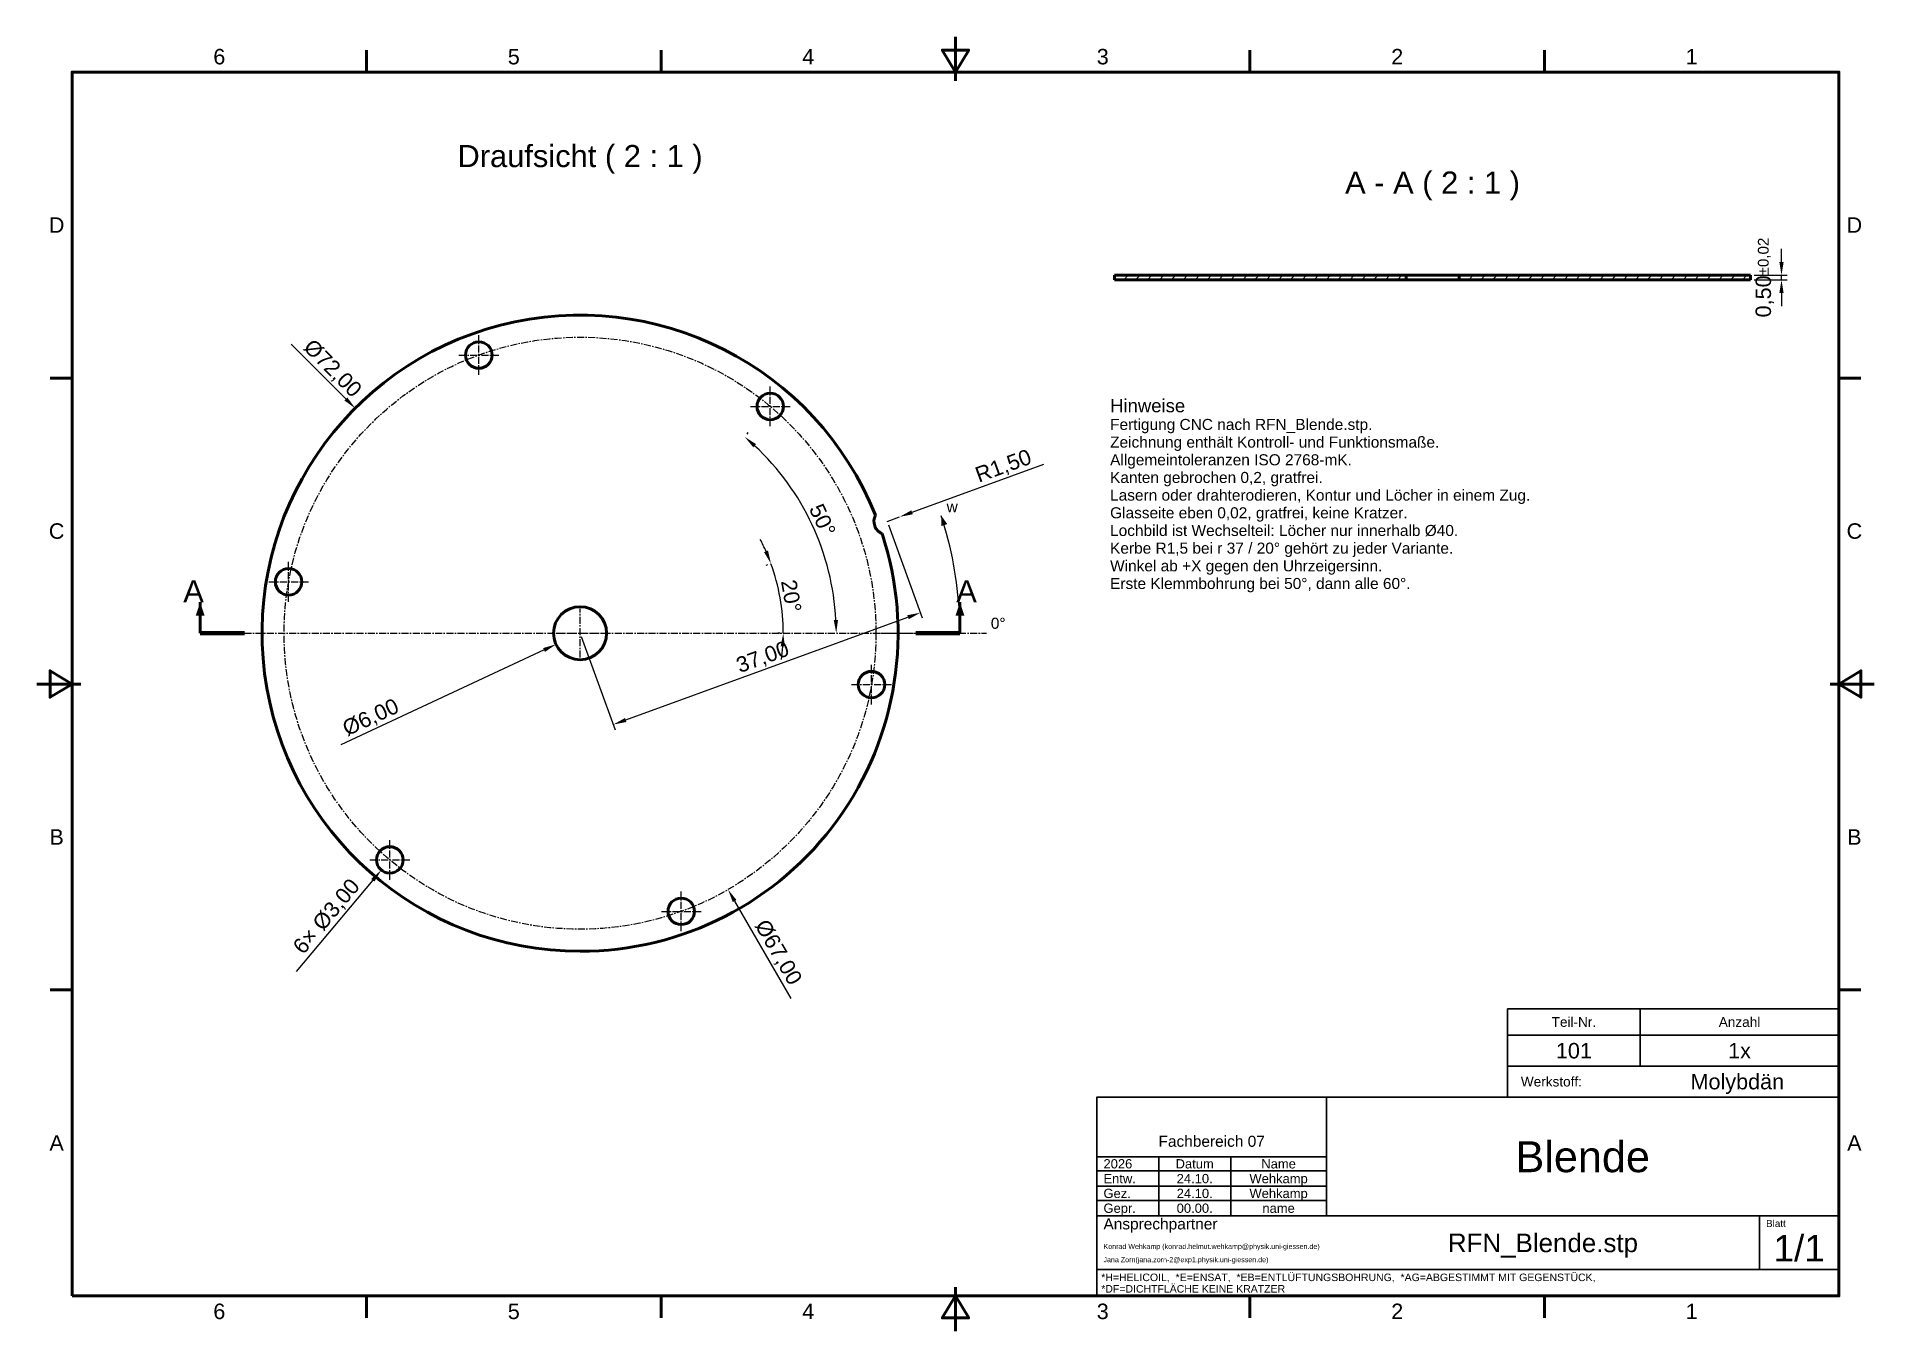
# Model space of a CAD drawing. Header units: millimetres. Extents: x 2 to 418, y 2 to 295.
import ezdxf
from ezdxf.enums import TextEntityAlignment as Align

# ---------------------------------------------------------------- set-up
doc = ezdxf.new("R2010")
doc.units = ezdxf.units.MM
doc.linetypes.add('CENTER2', pattern=[2.541, 1.587, -0.318, 0.318, -0.318])
for name, color, linetype, lineweight in [('BEMASSUNG', 7, 'Continuous', 18), ('MITTELLINIE', 7, 'CENTER2', 18), ('RAHMEN', 7, 'Continuous', 50), ('SCHNITTLINIE', 7, 'Continuous', 50), ('SCHRAFFUR', 7, 'Continuous', 18), ('SCHRIFTFELD', 7, 'Continuous', 25), ('SICHTKANTE', 7, 'Continuous', 50), ('TEXT', 7, 'Continuous', 18)]:
    doc.layers.add(name, color=color, linetype=linetype, lineweight=lineweight)
doc.styles.add('ISO', font='arial.ttf')
doc.dimstyles.new('RFN', dxfattribs={"dimtxt": 3.5, "dimasz": 3, "dimexe": 1.25, "dimexo": 0.8, "dimgap": 0.8, "dimtad": 1, "dimzin": 0, "dimtxsty": 'ISO', "dimcen": 0, "dimclrd": 7, "dimclre": 7, "dimclrt": 7, "dimadec": 1, "dimazin": 3, "dimtfac": 1, "dimtmove": 0, "dimatfit": 3, "dimtolj": 1, "dimtzin": 0, "dimlwd": 18, "dimlwe": 18})

# ---------------------------------------------------------------- blocks, each defined once
blk = doc.blocks.new('_CLOSEDFILLED')
at = {"color": 0, "linetype": 'BYBLOCK'}
blk.add_solid([(-1, 0.16), (0, 0), (-1, -0.16)], dxfattribs=at)
blk = doc.blocks.new('*D8')
at = {"color": 7, "lineweight": 18}
for p, q in [((162.8, 205.04), (163.09, 205.39)), ((183.8, 160), (184.25, 160))]:
    blk.add_line(p, q, dxfattribs=at)
at = {"layer": 'BEMASSUNG', "color": 7, "lineweight": 18}
blk.add_arc((125, 160), 58, 2.9636, 47.0364, dxfattribs=at)
at = {"layer": 'Defpoints'}
for p in [(162.28, 204.43), (177.57, 184.51), (125, 160), (183, 160)]:
    blk.add_point(p, dxfattribs=at)
at = {"layer": 'BEMASSUNG', "color": 7, "xscale": 3, "yscale": 3}
for p, rotation in [((162.28, 204.43), 138.5182125987996), ((183, 160), 271.4817874012004)]:
    blk.add_blockref('_CLOSEDFILLED', p, dxfattribs=dict(at, rotation=rotation))
at = {"layer": 'BEMASSUNG', "color": 7, "insert": (179.88, 185.59), "char_height": 3.5, "attachment_point": 5, "rotation": 295, "style": 'ISO'}
blk.add_mtext('50°', dxfattribs=at)

msp = doc.modelspace()

# ---------------------------------------------------------------- hatches: boundary and pattern name
at = {"layer": 'SCHRAFFUR'}
h = msp.add_hatch(dxfattribs=at)
h.set_pattern_fill('ANSI31', scale=0.6)
h.paths.add_polyline_path([(246, 241), (246, 240), (246, 241), (312, 241), (312, 240), (246, 240)])
h = msp.add_hatch(dxfattribs=at)
h.set_pattern_fill('ANSI31', scale=0.6)
h.paths.add_polyline_path([(324, 240), (390, 240), (324, 240), (324, 241), (390, 241), (390, 240)])

# ---------------------------------------------------------------- linework, layer by layer
at = {"layer": 'BEMASSUNG'}
msp.add_arc((125, 160), 86, 3, 18, dxfattribs=at)
msp.add_solid([(206.791, 186.575), (208.136, 184.699), (206.805, 184.267)], dxfattribs=at)
at = {"layer": 'MITTELLINIE'}
for p, q in [((102.085, 218.459), (102.085, 227.459)), ((97.585, 222.959), (106.585, 222.959)), ((168.067, 206.825), (168.067, 215.825)), ((163.567, 211.325), (172.567, 211.325)), ((59.018, 167.134), (59.018, 176.134)), ((54.518, 171.634), (63.518, 171.634)), ((125, 154.5), (125, 165.5)), ((49, 160), (201, 160)), ((119.5, 160), (130.5, 160)), ((193, 160), (217, 160)), ((190.982, 143.866), (190.982, 152.866)), ((186.482, 148.366), (195.482, 148.366)), ((81.933, 104.175), (81.933, 113.175)), ((77.433, 108.675), (86.433, 108.675)), ((147.915, 92.541), (147.915, 101.541)), ((143.415, 97.041), (152.415, 97.041))]:
    msp.add_line(p, q, dxfattribs=at)
msp.add_circle((125, 160), 67, dxfattribs=at)
at = {"layer": 'RAHMEN'}
for p, q in [((76.667, 287), (76.667, 292)), ((143.333, 287), (143.333, 292)), ((210, 295), (210, 285)), ((210, 287), (210, 292)), ((276.667, 287), (276.667, 292)), ((343.333, 287), (343.333, 292)), ((10, 217.75), (5, 217.75)), ((410, 217.75), (415, 217.75)), ((2, 148.5), (12, 148.5)), ((10, 148.5), (5, 148.5)), ((418, 148.5), (408, 148.5)), ((410, 148.5), (415, 148.5)), ((10, 79.25), (5, 79.25)), ((410, 79.25), (415, 79.25)), ((76.667, 10), (76.667, 5)), ((143.333, 10), (143.333, 5)), ((210, 2), (210, 12)), ((210, 10), (210, 5)), ((276.667, 10), (276.667, 5)), ((343.333, 10), (343.333, 5))]:
    msp.add_line(p, q, dxfattribs=at)
for points in [[(210, 287), (213, 292), (207, 292)], [(10, 10), (410, 10), (410, 287), (10, 287)], [(10, 148.5), (5, 151.5), (5, 145.5)], [(410, 148.5), (415, 145.5), (415, 151.5)], [(210, 10), (207, 5), (213, 5)]]:
    msp.add_lwpolyline(points, close=True, dxfattribs=at)
at = {"layer": 'SCHNITTLINIE'}
for p, q in [((39, 160), (39, 167)), ((211, 160), (211, 167))]:
    msp.add_line(p, q, dxfattribs=at)
at = {"layer": 'SCHNITTLINIE', "lineweight": 70}
for p, q in [((49, 160), (39, 160)), ((201, 160), (211, 160))]:
    msp.add_line(p, q, dxfattribs=at)
at = {"layer": 'SCHNITTLINIE'}
for points in [[(39, 167), (40, 164), (38, 164)], [(211, 167), (212, 164), (210, 164)]]:
    msp.add_solid(points, dxfattribs=at)
at = {"layer": 'SCHRIFTFELD'}
for p, q in [((335, 75), (410, 75)), ((335, 75), (335, 55)), ((365, 75), (365, 62)), ((335, 69), (410, 69)), ((335, 62), (410, 62)), ((294, 55), (294, 28.1)), ((242, 41.5), (294, 41.5)), ((242, 38.3), (294, 38.3)), ((256, 41.5), (256, 28.1)), ((272.3, 41.5), (272.3, 28.1)), ((242, 34.8), (294, 34.8)), ((242, 31.6), (294, 31.6)), ((242, 28.1), (410, 28.1)), ((392, 28.1), (392, 16)), ((242, 16), (410, 16))]:
    msp.add_line(p, q, dxfattribs=at)
msp.add_lwpolyline([(242, 10), (410, 10), (410, 55), (242, 55)], close=True, dxfattribs=at)
at = {"layer": 'SICHTKANTE'}
for p, q in [((246, 240), (246, 241)), ((246, 241), (312, 241)), ((246, 240), (312, 240)), ((312, 240), (312, 241)), ((324, 241), (390, 241)), ((324, 240), (324, 241)), ((324, 240), (390, 240)), ((390, 240), (390, 241))]:
    msp.add_line(p, q, dxfattribs=at)
for points in [[(324, 241), (323.956, 241), (323.912, 241), (323.868, 241), (323.776, 241), (323.646, 241), (323.517, 241), (323.376, 241), (323.168, 241), (322.959, 241), (322.751, 241), (322.493, 241), (322.216, 241), (321.939, 241), (321.646, 241), (321.314, 241), (320.983, 241), (320.651, 241), (320.286, 241), (319.916, 241), (319.546, 241), (319.168, 241), (318.779, 241), (318.389, 241), (318, 241), (317.611, 241), (317.221, 241), (316.832, 241), (316.454, 241), (316.084, 241), (315.714, 241), (315.349, 241), (315.017, 241), (314.686, 241), (314.354, 241), (314.061, 241), (313.784, 241), (313.507, 241), (313.249, 241), (313.041, 241), (312.832, 241), (312.624, 241), (312.483, 241), (312.354, 241), (312.224, 241), (312.132, 241), (312.088, 241), (312.044, 241), (312, 241)], [(324, 240), (323.956, 240), (323.912, 240), (323.868, 240), (323.776, 240), (323.646, 240), (323.517, 240), (323.376, 240), (323.168, 240), (322.959, 240), (322.751, 240), (322.493, 240), (322.216, 240), (321.939, 240), (321.646, 240), (321.314, 240), (320.983, 240), (320.651, 240), (320.286, 240), (319.916, 240), (319.546, 240), (319.168, 240), (318.779, 240), (318.389, 240), (318, 240), (317.611, 240), (317.221, 240), (316.832, 240), (316.454, 240), (316.084, 240), (315.714, 240), (315.349, 240), (315.017, 240), (314.686, 240), (314.354, 240), (314.061, 240), (313.784, 240), (313.507, 240), (313.249, 240), (313.041, 240), (312.832, 240), (312.624, 240), (312.483, 240), (312.354, 240), (312.224, 240), (312.132, 240), (312.088, 240), (312.044, 240), (312, 240)]]:
    msp.add_lwpolyline(points, dxfattribs=at)
for centre, radius in [((102.085, 222.959), 3), ((168.067, 211.325), 3), ((59.018, 171.634), 3), ((125, 160), 6), ((190.982, 148.366), 3), ((81.933, 108.675), 3), ((147.915, 97.041), 3)]:
    msp.add_circle(centre, radius, dxfattribs=at)
for centre, radius, start, end in [((125, 160), 72, 21.75526, 270), ((194.537, 185.309), 3, 152.68194, 247.31806), ((125, 160), 72, 270, 18.24474)]:
    msp.add_arc(centre, radius, start, end, dxfattribs=at)

# ---------------------------------------------------------------- texts
at = {"layer": 'RAHMEN', "style": 'ISO'}
for s, p in [('6', (43.333, 290.5)), ('5', (110, 290.5)), ('4', (176.667, 290.5)), ('3', (243.333, 290.5)), ('2', (310, 290.5)), ('1', (376.667, 290.5)), ('D', (6.5, 252.375)), ('D', (413.5, 252.375)), ('C', (6.5, 183.125)), ('C', (413.5, 183.125)), ('B', (6.5, 113.875)), ('B', (413.5, 113.875)), ('A', (6.5, 44.625)), ('A', (413.5, 44.625)), ('6', (43.333, 6.5)), ('5', (110, 6.5)), ('4', (176.667, 6.5)), ('3', (243.333, 6.5)), ('2', (310, 6.5)), ('1', (376.667, 6.5))]:
    msp.add_text(s, height=3.5, dxfattribs=at).set_placement(p, align=Align.MIDDLE_CENTER)
at = {"layer": 'SCHRIFTFELD', "style": 'ISO'}
for s, height, p in [('Teil-Nr.', 2.2, (350, 72)), ('Anzahl', 2.2, (387.5, 72)), ('Fachbereich 07', 2.5, (268, 45))]:
    msp.add_text(s, height=height, dxfattribs=at).set_placement(p, align=Align.MIDDLE_CENTER)
for s, height, p in [('Werkstoff:', 2.2, (338, 58.5)), ('Ansprechpartner', 2.5, (243.5, 26.3)), ('Blatt', 1.6, (393.5, 26.4))]:
    msp.add_text(s, height=height, dxfattribs=at).set_placement(p, align=Align.MIDDLE_LEFT)
at = {"layer": 'SCHRIFTFELD', "color": 8, "style": 'ISO'}
for s, p in [('*H=HELICOIL,  *E=ENSAT,  *EB=ENTLÜFTUNGSBOHRUNG,  *AG=ABGESTIMMT MIT GEGENSTÜCK,', (243, 14.2)), ('*DF=DICHTFLÄCHE KEINE KRATZER', (243, 11.6))]:
    msp.add_text(s, height=1.7, dxfattribs=at).set_placement(p, align=Align.MIDDLE_LEFT)
at = {"layer": 'TEXT', "style": 'ISO'}
for s, height, p in [('Draufsicht ( 2 : 1 )', 5, (125, 268)), ('A - A ( 2 : 1 )', 5, (318, 262)), ('A', 5, (37.5, 169.5)), ('A', 5, (212.5, 169.5)), ('Datum', 2.1, (264.15, 39.9)), ('Name', 2.1, (283.15, 39.9))]:
    msp.add_text(s, height=height, dxfattribs=at).set_placement(p, align=Align.MIDDLE_CENTER)
for s, height, p in [('Hinweise', 3, (245, 210)), ('Fertigung CNC nach RFN_Blende.stp.', 2.5, (245, 206)), ('Zeichnung enthält Kontroll- und Funktionsmaße.', 2.5, (245, 202)), ('Allgemeintoleranzen ISO 2768-mK.', 2.5, (245, 198)), ('Kanten gebrochen 0,2, gratfrei.', 2.5, (245, 194)), ('Lasern oder drahterodieren, Kontur und Löcher in einem Zug.', 2.5, (245, 190)), ('w', 2.5, (207.991, 187.375)), ('Glasseite eben 0,02, gratfrei, keine Kratzer.', 2.5, (245, 186)), ('Lochbild ist Wechselteil: Löcher nur innerhalb Ø40.', 2.5, (245, 182)), ('Kerbe R1,5 bei r 37 / 20° gehört zu jeder Variante.', 2.5, (245, 178)), ('Winkel ab +X gegen den Uhrzeigersinn.', 2.5, (245, 174)), ('Erste Klemmbohrung bei 50°, dann alle 60°.', 2.5, (245, 170)), ('0°', 2.5, (218, 161))]:
    msp.add_text(s, height=height, dxfattribs=at).set_placement(p)
at = {"layer": 'TEXT', "color": 5, "style": 'ISO'}
for s, height, p in [('101', 3.5, (350, 65.5)), ('1x', 3.5, (387.5, 65.5)), ('Molybdän', 3.5, (387, 58.5)), ('Blende', 7, (352, 41.5)), ('24.10.', 2.1, (264.15, 36.55)), ('Wehkamp', 2.1, (283.15, 36.55)), ('24.10.', 2.1, (264.15, 33.2)), ('Wehkamp', 2.1, (283.15, 33.2)), ('00.00.', 2.1, (264.15, 29.85)), ('name', 2.1, (283.15, 29.85)), ('RFN_Blende.stp', 4.2, (343, 22)), ('1/1', 6, (401, 20.8))]:
    msp.add_text(s, height=height, dxfattribs=at).set_placement(p, align=Align.MIDDLE_CENTER)
msp.add_text('2026', height=2.1, dxfattribs=at).set_placement((243.5, 39.9), align=Align.MIDDLE_LEFT)
at = {"layer": 'TEXT', "style": 'ISO'}
for s, height, p in [('Entw.', 2.1, (243.5, 36.55)), ('Gez.', 2.1, (243.5, 33.2)), ('Gepr.', 2.1, (243.5, 29.85)), ('Konrad Wehkamp (konrad.helmut.wehkamp@physik.uni-giessen.de)', 1.15, (243.5, 21.2)), ('Jana Zorn(jana.zorn-2@exp1.physik.uni-giessen.de)', 1.15, (243.5, 18.2))]:
    msp.add_text(s, height=height, dxfattribs=at).set_placement(p, align=Align.MIDDLE_LEFT)

# ---------------------------------------------------------------- dimensions: what is measured, and where the dimension line sits
at = {"layer": 'BEMASSUNG'}
for base, p1, p2, angle, override in [((397, 240), (390, 240), (390, 241), 90, {"dimlfac": 0.5, "dimtol": 1, "dimtp": 0.02, "dimtm": 0.02, "dimtfac": 0.7}), ((132.524, 139.327), (125, 160), (194.537, 185.309), 20, {"dimlfac": 0.5})]:
    msp.add_linear_dim(base=base, p1=p1, p2=p2, angle=angle, dimstyle='RFN', override=override, dxfattribs=at).render()
for radius, location in [(72, (67.017, 217.983)), (67, (167.5, 86.388)), (6, (78.778, 138.446))]:
    msp.add_diameter_dim(center=(125, 160), radius=radius, location=location, dimstyle='RFN', override={"dimlfac": 0.5, "dimtix": 0, "dimtofl": 0}, dxfattribs=at).render()
dim = msp.add_angular_dim_3p(base=(177.566, 184.512), center=(125, 160), p1=(183, 160), p2=(162.282, 204.431), dimstyle='RFN', override={"dimdec": 0, "dimadec": 0}, dxfattribs=at)
dim.commit()
dim.dimension.update_dxf_attribs({"geometry": '*D8', "text_midpoint": (179.877, 185.59)})
msp.add_radius_dim(center=(194.537, 185.309), radius=3, location=(221.788, 195.228), dimstyle='RFN', override={"dimlfac": 0.5}, dxfattribs=at).render()
msp.add_angular_dim_3p(base=(170.301, 167.988), center=(125, 160), p1=(171, 160), p2=(168.226, 175.733), dimstyle='RFN', override={"dimdec": 0, "dimadec": 0}, dxfattribs=at).render()
msp.add_diameter_dim(center=(81.933, 108.675), radius=3, location=(69.72, 94.12), text='6× <>', dimstyle='RFN', override={"dimlfac": 0.5, "dimtix": 0, "dimtofl": 0}, dxfattribs=at).render()

doc.saveas('drawing.dxf')
